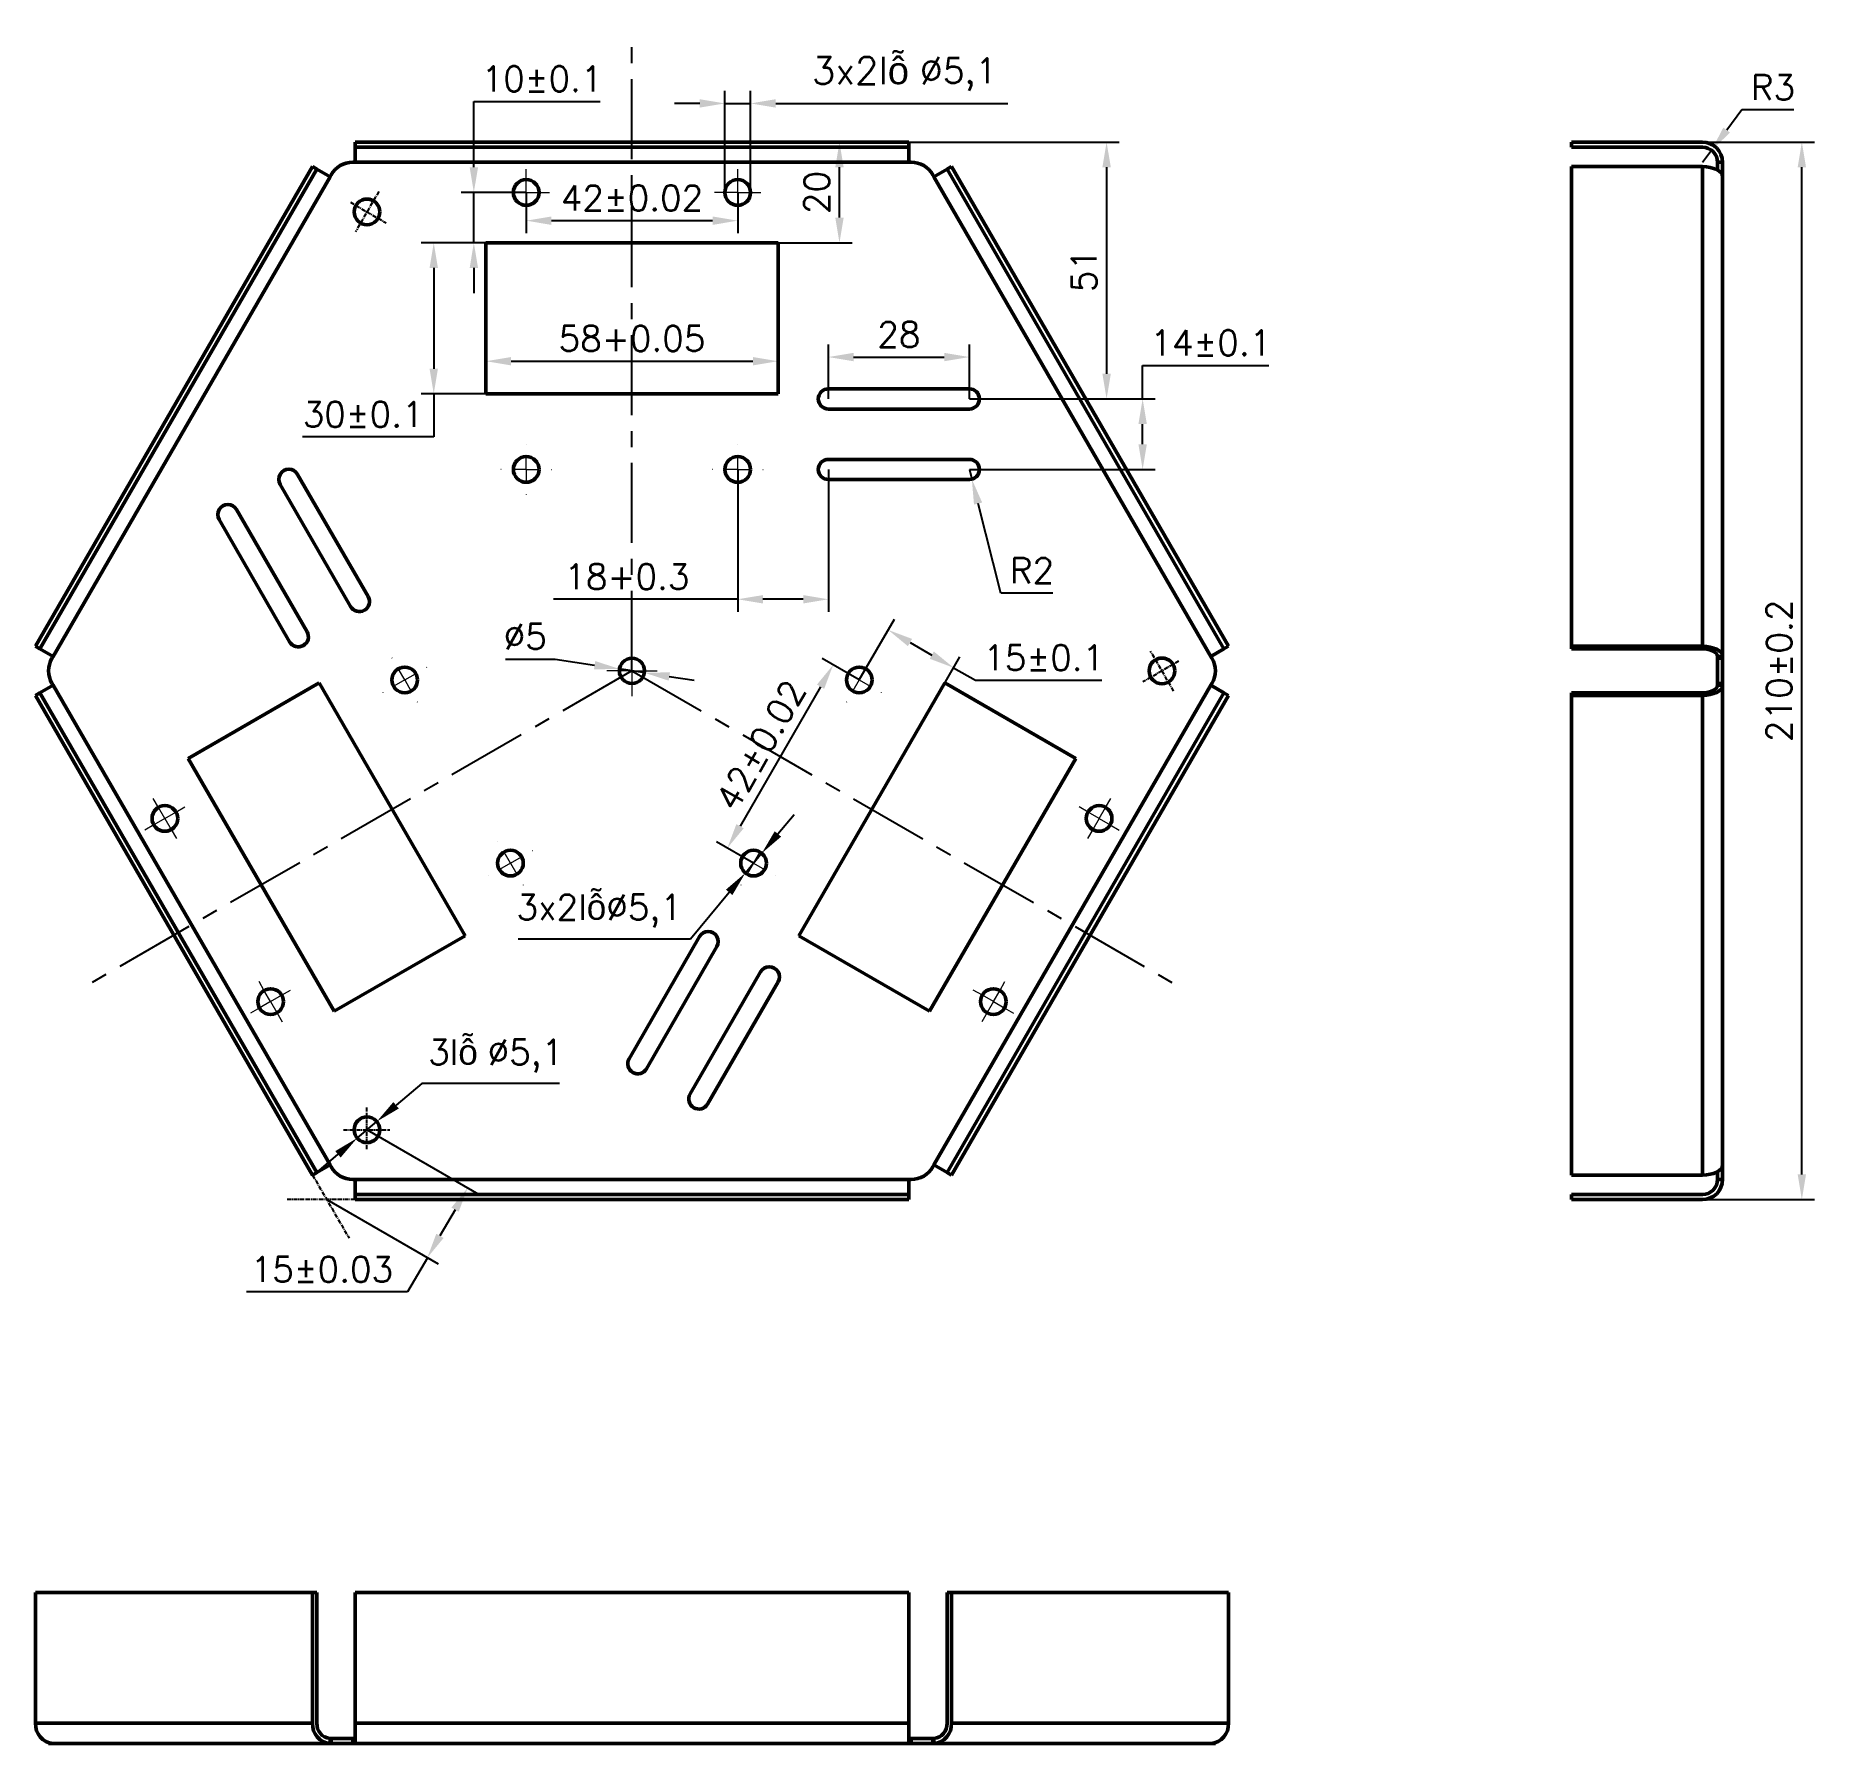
# Model space of a CAD drawing. Header units: millimetres. Extents: x 189 to 542, y 33 to 372.
import ezdxf

# ---------------------------------------------------------------- set-up
doc = ezdxf.new("R2010")
doc.units = ezdxf.units.MM
doc.header["$LTSCALE"] = 0.5
doc.header["$PDMODE"] = 33
doc.header["$PDSIZE"] = 1
doc.linetypes.add('CENTER', pattern=[50.8, 31.75, -6.35, 6.35, -6.35])
doc.layers.add('BOL', color=7, linetype='Continuous', lineweight=50)
doc.layers.add('CEN', color=1, linetype='CENTER')
doc.layers.add('DIM', color=5, linetype='Continuous')
doc.styles.add('DIM', font='simplex.shx')
doc.dimstyles.new('ISO', dxfattribs={"dimscale": 0, "dimtxt": 2.5, "dimasz": 2.5, "dimexe": 1.25, "dimexo": 0, "dimgap": 1, "dimtad": 1, "dimtoh": 1, "dimtxsty": 'DIM', "dimcen": 2.5, "dimadec": 0, "dimazin": 0, "dimtfac": 1, "dimtmove": 0, "dimatfit": 3, "dimfxl": 1, "dimtolj": 1, "dimarcsym": 0})

# ---------------------------------------------------------------- blocks, each defined once
blk = doc.blocks.new('SW_CENTERMARKSYMBOL_0')
at = {"color": 0, "linetype": 'Continuous', "lineweight": 18}
for p, q in [((0, 2.5), (0, 5)), ((-2.5, 0), (-5, 0)), ((0, 0), (-2.5, 0)), ((0, 0), (0, 2.5)), ((0, 0), (0, -2.5)), ((0, 0), (2.5, 0)), ((2.5, 0), (5, 0)), ((0, -2.5), (0, -5))]:
    blk.add_line(p, q, dxfattribs=at)
blk = doc.blocks.new('*D30')
at = {"layer": 'Defpoints', "color": 0, "transparency": 16777216}
for p in [(519.68, 347.14), (521.49, 349.53)]:
    blk.add_point(p, dxfattribs=at)
at = {"layer": 'DIM', "color": 0, "lineweight": -2, "transparency": 16777216}
for p, q in [((527.51, 357.52), (524.5, 353.52)), ((537.84, 357.52), (527.51, 357.52)), ((519.68, 347.14), (521.49, 349.53))]:
    blk.add_line(p, q, dxfattribs=at)
at = {"layer": 'DIM', "color": 0, "transparency": 16777216}
blk.add_solid([(523.83, 354.03), (525.16, 353.02), (521.49, 349.53)], dxfattribs=at)
at = {"layer": 'DIM', "color": 0, "transparency": 16777216, "insert": (533.67, 362.02), "char_height": 5, "attachment_point": 5, "style": 'DIM'}
blk.add_mtext('\\A1;R3', dxfattribs=at)
blk = doc.blocks.new('*D31')
at = {"layer": 'Defpoints', "color": 0, "transparency": 16777216}
for p in [(519.68, 351.14), (539.42, 351.14), (519.68, 141.14)]:
    blk.add_point(p, dxfattribs=at)
at = {"layer": 'DIM', "color": 0, "lineweight": -2, "transparency": 16777216}
for p, q in [((519.68, 351.14), (541.92, 351.14)), ((539.42, 146.14), (539.42, 346.14)), ((519.68, 141.14), (541.92, 141.14))]:
    blk.add_line(p, q, dxfattribs=at)
at = {"layer": 'DIM', "color": 0, "transparency": 16777216}
for points in [[(538.59, 346.14), (540.25, 346.14), (539.42, 351.14)], [(538.59, 146.14), (540.25, 146.14), (539.42, 141.14)]]:
    blk.add_solid(points, dxfattribs=at)
at = {"layer": 'DIM', "color": 0, "transparency": 16777216, "insert": (534.92, 246.14), "char_height": 5, "attachment_point": 5, "rotation": 90, "style": 'DIM'}
blk.add_mtext('\\A1;210{\\A0;%%P0.2}', dxfattribs=at)
blk = doc.blocks.new('*D33')
at = {"layer": 'Defpoints', "color": 0, "transparency": 16777216}
for p in [(336.1, 351.14), (348.3, 351.14), (336.1, 331.14)]:
    blk.add_point(p, dxfattribs=at)
at = {"layer": 'DIM', "color": 0, "lineweight": -2, "transparency": 16777216}
for p, q in [((336.1, 351.14), (350.8, 351.14)), ((348.3, 336.14), (348.3, 346.14)), ((336.1, 331.14), (350.8, 331.14))]:
    blk.add_line(p, q, dxfattribs=at)
at = {"layer": 'DIM', "color": 0, "transparency": 16777216}
for points in [[(347.47, 346.14), (349.14, 346.14), (348.3, 351.14)], [(347.47, 336.14), (349.14, 336.14), (348.3, 331.14)]]:
    blk.add_solid(points, dxfattribs=at)
at = {"layer": 'DIM', "color": 0, "transparency": 16777216, "insert": (343.8, 341.14), "char_height": 5, "attachment_point": 5, "rotation": 90, "style": 'DIM'}
blk.add_mtext('\\A1;20', dxfattribs=at)
blk = doc.blocks.new('*D34')
at = {"layer": 'Defpoints', "color": 0, "transparency": 16777216}
for p in [(286.1, 341.14), (275.69, 331.14), (286.1, 331.14)]:
    blk.add_point(p, dxfattribs=at)
at = {"layer": 'DIM', "color": 0, "lineweight": -2, "transparency": 16777216}
for p, q in [((275.69, 346.14), (275.69, 359.22)), ((275.69, 359.22), (300.79, 359.22)), ((286.1, 341.14), (273.19, 341.14)), ((275.69, 331.14), (275.69, 341.14)), ((286.1, 331.14), (273.19, 331.14)), ((275.69, 326.14), (275.69, 321.14))]:
    blk.add_line(p, q, dxfattribs=at)
at = {"layer": 'DIM', "color": 0, "transparency": 16777216}
for points in [[(274.86, 346.14), (276.53, 346.14), (275.69, 341.14)], [(274.86, 326.14), (276.53, 326.14), (275.69, 331.14)]]:
    blk.add_solid(points, dxfattribs=at)
at = {"layer": 'DIM', "color": 0, "transparency": 16777216, "insert": (289.24, 363.72), "char_height": 5, "attachment_point": 5, "style": 'DIM'}
blk.add_mtext('\\A1;10{\\A0;%%P0.1}', dxfattribs=at)
blk = doc.blocks.new('*D35')
at = {"layer": 'Defpoints', "color": 0, "transparency": 16777216}
for p in [(278.1, 331.14), (267.73, 301.14), (278.1, 301.14)]:
    blk.add_point(p, dxfattribs=at)
at = {"layer": 'DIM', "color": 0, "lineweight": -2, "transparency": 16777216}
for p, q in [((278.1, 331.14), (265.23, 331.14)), ((267.73, 326.14), (267.73, 306.14)), ((278.1, 301.14), (265.23, 301.14)), ((267.73, 301.14), (267.73, 292.59)), ((267.73, 292.59), (241.68, 292.59))]:
    blk.add_line(p, q, dxfattribs=at)
at = {"layer": 'DIM', "color": 0, "transparency": 16777216}
for points in [[(266.9, 326.14), (268.56, 326.14), (267.73, 331.14)], [(266.9, 306.14), (268.56, 306.14), (267.73, 301.14)]]:
    blk.add_solid(points, dxfattribs=at)
at = {"layer": 'DIM', "color": 0, "transparency": 16777216, "insert": (253.71, 297.09), "char_height": 5, "attachment_point": 5, "style": 'DIM'}
blk.add_mtext('\\A1;30{\\A0;%%P0.1}', dxfattribs=at)
blk = doc.blocks.new('*D36')
at = {"layer": 'Defpoints', "color": 0, "transparency": 16777216}
for p in [(286.1, 341.14), (328.1, 341.14), (328.1, 335.54)]:
    blk.add_point(p, dxfattribs=at)
at = {"layer": 'DIM', "color": 0, "lineweight": -2, "transparency": 16777216}
for p, q in [((286.1, 341.14), (286.1, 333.04)), ((328.1, 341.14), (328.1, 333.04)), ((291.1, 335.54), (323.1, 335.54))]:
    blk.add_line(p, q, dxfattribs=at)
at = {"layer": 'DIM', "color": 0, "transparency": 16777216}
for points in [[(291.1, 336.37), (291.1, 334.7), (286.1, 335.54)], [(323.1, 336.37), (323.1, 334.7), (328.1, 335.54)]]:
    blk.add_solid(points, dxfattribs=at)
at = {"layer": 'DIM', "color": 0, "transparency": 16777216, "insert": (307.1, 340.04), "char_height": 5, "width": 24.0476, "attachment_point": 5, "style": 'DIM'}
blk.add_mtext('\\A1;42{\\A0;%%P0.02}', dxfattribs=at)
blk = doc.blocks.new('SW_CENTERMARKSYMBOL_1')
at = {"color": 0, "linetype": 'Continuous', "lineweight": 18}
for p, q in [((0, 2.5), (0, 4.6)), ((-2.5, 0), (-4.6, 0)), ((0, 0), (-2.5, 0)), ((0, 0), (0, 2.5)), ((0, 0), (0, -2.5)), ((0, 0), (2.5, 0)), ((2.5, 0), (4.6, 0)), ((0, -2.5), (0, -4.6))]:
    blk.add_line(p, q, dxfattribs=at)
blk = doc.blocks.new('SW_CENTERMARKSYMBOL_7')
at = {"color": 0, "linetype": 'Continuous', "lineweight": 18}
for p, q in [((0, 5), (0, 5.05)), ((-5, 0), (-5.05, 0)), ((0, 0), (-2.5, 0)), ((0, 0), (0, 2.5)), ((0, 0), (0, -2.5)), ((0, 0), (2.5, 0)), ((5, 0), (5.05, 0)), ((0, -5), (0, -5.05))]:
    blk.add_line(p, q, dxfattribs=at)
blk = doc.blocks.new('SW_CENTERMARKSYMBOL_8')
at = {"color": 0, "linetype": 'Continuous', "lineweight": 18}
for p, q in [((0, 2.5), (0, 4.6)), ((-2.5, 0), (-4.6, 0)), ((0, 0), (-2.5, 0)), ((0, 0), (0, 2.5)), ((0, 0), (0, -2.5)), ((0, 0), (2.5, 0)), ((2.5, 0), (4.6, 0)), ((0, -2.5), (0, -4.6))]:
    blk.add_line(p, q, dxfattribs=at)
blk = doc.blocks.new('SW_CENTERMARKSYMBOL_9')
at = {"color": 0, "linetype": 'Continuous', "lineweight": 18}
for p, q in [((0, 5), (0, 5.05)), ((-5, 0), (-5.05, 0)), ((0, 0), (-2.5, 0)), ((0, 0), (0, 2.5)), ((0, 0), (0, -2.5)), ((0, 0), (2.5, 0)), ((5, 0), (5.05, 0)), ((0, -5), (0, -5.05))]:
    blk.add_line(p, q, dxfattribs=at)
blk = doc.blocks.new('*U37')
at = {"layer": 'BOL'}
for centre in [(-21, 27.725), (21, 27.725), (-21, -27.275), (21, -27.275)]:
    blk.add_circle(centre, 2.55, dxfattribs=at)
at = {"layer": 'CEN'}
for name, p in [('SW_CENTERMARKSYMBOL_1', (-21, 27.725)), ('SW_CENTERMARKSYMBOL_8', (21, 27.725)), ('SW_CENTERMARKSYMBOL_7', (-21, -27.275)), ('SW_CENTERMARKSYMBOL_9', (21, -27.275))]:
    blk.add_blockref(name, p, dxfattribs=at)
blk = doc.blocks.new('*U38')
at = {"layer": 'BOL', "color": 0, "linetype": 'ByBlock', "lineweight": -2, "transparency": 16777216}
blk.add_blockref('*U37', (307.1, 313.41), dxfattribs=at)
for p, rotation in [((248.84, 212.5), 120), ((365.36, 212.5), 240)]:
    blk.add_blockref('*U37', p, dxfattribs=dict(at, rotation=rotation))
blk = doc.blocks.new('*D39')
at = {"layer": 'Defpoints', "color": 0, "transparency": 16777216}
for p in [(330.65, 358.82), (325.55, 341.14), (330.65, 341.14)]:
    blk.add_point(p, dxfattribs=at)
at = {"layer": 'DIM', "color": 0, "lineweight": -2, "transparency": 16777216}
for p, q in [((325.55, 341.14), (325.55, 361.32)), ((330.65, 341.14), (330.65, 361.32)), ((320.55, 358.82), (315.55, 358.82)), ((325.55, 358.82), (330.65, 358.82)), ((335.65, 358.82), (381.73, 358.82))]:
    blk.add_line(p, q, dxfattribs=at)
at = {"layer": 'DIM', "color": 0, "transparency": 16777216}
for points in [[(320.55, 359.66), (320.55, 357.99), (325.55, 358.82)], [(335.65, 359.66), (335.65, 357.99), (330.65, 358.82)]]:
    blk.add_solid(points, dxfattribs=at)
at = {"layer": 'DIM', "color": 0, "transparency": 16777216, "insert": (361.19, 364.58), "char_height": 5, "attachment_point": 5, "style": 'DIM'}
blk.add_mtext('\\A1;{\\H1.08333x;3x2l\\fArial|b0|i0|c0|p34;ỗ \\Fsimplex|c163;Ø\\H0.92308x;5,1}', dxfattribs=at)
blk = doc.blocks.new('*D42')
at = {"layer": 'Defpoints', "color": 0, "transparency": 16777216}
for p in [(336.1, 307.63), (278.1, 301.14), (336.1, 301.14)]:
    blk.add_point(p, dxfattribs=at)
at = {"layer": 'DIM', "color": 0, "lineweight": -2, "transparency": 16777216}
for p, q in [((278.1, 301.14), (278.1, 310.13)), ((283.1, 307.63), (331.1, 307.63)), ((336.1, 301.14), (336.1, 310.13))]:
    blk.add_line(p, q, dxfattribs=at)
at = {"layer": 'DIM', "color": 0, "transparency": 16777216}
for points in [[(283.1, 308.46), (283.1, 306.79), (278.1, 307.63)], [(331.1, 308.46), (331.1, 306.79), (336.1, 307.63)]]:
    blk.add_solid(points, dxfattribs=at)
at = {"layer": 'DIM', "color": 0, "transparency": 16777216, "insert": (307.1, 312.13), "char_height": 5, "width": 8.252, "attachment_point": 5, "style": 'DIM'}
blk.add_mtext('\\A1;58+0.05', dxfattribs=at)
blk = doc.blocks.new('*D43')
at = {"layer": 'Defpoints', "color": 0, "transparency": 16777216}
for p in [(374.1, 308.45), (346.1, 300.14), (374.1, 300.14)]:
    blk.add_point(p, dxfattribs=at)
at = {"layer": 'DIM', "color": 0, "lineweight": -2, "transparency": 16777216}
for p, q in [((346.1, 300.14), (346.1, 310.95)), ((374.1, 300.14), (374.1, 310.95)), ((351.1, 308.45), (369.1, 308.45))]:
    blk.add_line(p, q, dxfattribs=at)
at = {"layer": 'DIM', "color": 0, "transparency": 16777216}
for points in [[(351.1, 309.29), (351.1, 307.62), (346.1, 308.45)], [(369.1, 309.29), (369.1, 307.62), (374.1, 308.45)]]:
    blk.add_solid(points, dxfattribs=at)
at = {"layer": 'DIM', "color": 0, "transparency": 16777216, "insert": (360.1, 312.95), "char_height": 5, "attachment_point": 5, "style": 'DIM'}
blk.add_mtext('\\A1;28', dxfattribs=at)
blk = doc.blocks.new('*D45')
at = {"layer": 'Defpoints', "color": 0, "transparency": 16777216}
for p in [(328.1, 286.14), (346.1, 286.14), (328.1, 260.35)]:
    blk.add_point(p, dxfattribs=at)
at = {"layer": 'DIM', "color": 0, "lineweight": -2, "transparency": 16777216}
for p, q in [((328.1, 286.14), (328.1, 257.85)), ((346.1, 286.14), (346.1, 257.85)), ((328.1, 260.35), (291.48, 260.35)), ((341.1, 260.35), (333.1, 260.35))]:
    blk.add_line(p, q, dxfattribs=at)
at = {"layer": 'DIM', "color": 0, "transparency": 16777216}
for points in [[(333.1, 261.18), (333.1, 259.52), (328.1, 260.35)], [(341.1, 261.18), (341.1, 259.52), (346.1, 260.35)]]:
    blk.add_solid(points, dxfattribs=at)
at = {"layer": 'DIM', "color": 0, "transparency": 16777216, "insert": (306.1, 264.85), "char_height": 5, "attachment_point": 5, "style": 'DIM'}
blk.add_mtext('\\A1;18{\\A0;+0.3}', dxfattribs=at)
blk = doc.blocks.new('*D49')
at = {"layer": 'Defpoints', "color": 0, "transparency": 16777216}
for p in [(374.1, 286.14), (374.59, 284.2)]:
    blk.add_point(p, dxfattribs=at)
at = {"layer": 'DIM', "color": 0, "lineweight": -2, "transparency": 16777216}
for p, q in [((374.1, 286.14), (374.59, 284.2)), ((380.37, 261.58), (375.83, 279.36)), ((390.7, 261.58), (380.37, 261.58))]:
    blk.add_line(p, q, dxfattribs=at)
at = {"layer": 'DIM', "color": 0, "transparency": 16777216}
blk.add_solid([(376.64, 279.56), (375.02, 279.15), (374.59, 284.2)], dxfattribs=at)
at = {"layer": 'DIM', "color": 0, "transparency": 16777216, "insert": (386.54, 266.08), "char_height": 5, "attachment_point": 5, "style": 'DIM'}
blk.add_mtext('\\A1;R2', dxfattribs=at)
blk = doc.blocks.new('*D50')
at = {"layer": 'Defpoints', "color": 0, "transparency": 16777216}
for p in [(304.63, 246.51), (309.57, 245.76)]:
    blk.add_point(p, dxfattribs=at)
at = {"layer": 'DIM', "color": 0, "lineweight": -2, "transparency": 16777216}
for p, q in [((281.97, 248.45), (291.83, 248.45)), ((291.83, 248.45), (299.68, 247.26)), ((309.57, 245.76), (304.63, 246.51)), ((314.51, 245.02), (319.46, 244.27))]:
    blk.add_line(p, q, dxfattribs=at)
at = {"layer": 'DIM', "color": 0, "transparency": 16777216}
for points in [[(299.81, 248.08), (299.56, 246.44), (304.63, 246.51)], [(314.64, 245.84), (314.39, 244.19), (309.57, 245.76)]]:
    blk.add_solid(points, dxfattribs=at)
at = {"layer": 'DIM', "color": 0, "transparency": 16777216, "insert": (285.9, 252.95), "char_height": 5, "attachment_point": 5, "style": 'DIM'}
blk.add_mtext('\\A1;∅5', dxfattribs=at)
blk = doc.blocks.new('*U51')
at = {"layer": 'CEN'}
blk.add_line((0, -63.08), (0, 63.08), dxfattribs=at)
blk = doc.blocks.new('*U52')
at = {"layer": 'CEN', "color": 0, "linetype": 'ByBlock', "lineweight": -2, "transparency": 16777216}
blk.add_blockref('*U51', (307.1, 309.22), dxfattribs=at)
for p, rotation in [((252.47, 214.6), 120), ((361.73, 214.6), 240)]:
    blk.add_blockref('*U51', p, dxfattribs=dict(at, rotation=rotation))
blk = doc.blocks.new('*D53')
at = {"layer": 'Defpoints', "color": 0, "transparency": 16777216}
for p in [(362.1, 351.14), (374.1, 300.14), (401.35, 300.14)]:
    blk.add_point(p, dxfattribs=at)
at = {"layer": 'DIM', "color": 0, "lineweight": -2, "transparency": 16777216}
for p, q in [((362.1, 351.14), (403.85, 351.14)), ((401.35, 346.14), (401.35, 305.14)), ((374.1, 300.14), (403.85, 300.14))]:
    blk.add_line(p, q, dxfattribs=at)
at = {"layer": 'DIM', "color": 0, "transparency": 16777216}
for points in [[(400.52, 346.14), (402.19, 346.14), (401.35, 351.14)], [(400.52, 305.14), (402.19, 305.14), (401.35, 300.14)]]:
    blk.add_solid(points, dxfattribs=at)
at = {"layer": 'DIM', "color": 0, "transparency": 16777216, "insert": (396.85, 325.64), "char_height": 5, "attachment_point": 5, "rotation": 90, "style": 'DIM'}
blk.add_mtext('\\A1;51', dxfattribs=at)
blk = doc.blocks.new('*D54')
at = {"layer": 'Defpoints', "color": 0, "transparency": 16777216}
for p in [(352.24, 244.32), (370.97, 246.76), (365.23, 236.82)]:
    blk.add_point(p, dxfattribs=at)
at = {"layer": 'DIM', "color": 0, "lineweight": -2, "transparency": 16777216}
for p, q in [((352.24, 244.32), (359.23, 256.43)), ((362.31, 251.76), (366.64, 249.26)), ((365.23, 236.82), (372.22, 248.93)), ((370.97, 246.76), (375.3, 244.26)), ((375.3, 244.26), (400.39, 244.26))]:
    blk.add_line(p, q, dxfattribs=at)
at = {"layer": 'DIM', "color": 0, "transparency": 16777216}
for points in [[(362.72, 252.48), (361.89, 251.04), (357.98, 254.26)], [(367.05, 249.98), (366.22, 248.54), (370.97, 246.76)]]:
    blk.add_solid(points, dxfattribs=at)
at = {"layer": 'DIM', "color": 0, "transparency": 16777216, "insert": (388.85, 248.76), "char_height": 5, "width": 7.1429, "attachment_point": 5, "style": 'DIM'}
blk.add_mtext('\\A1;15{\\A0;%%P0.1}', dxfattribs=at)
blk = doc.blocks.new('*D57')
at = {"layer": 'Defpoints', "color": 0, "transparency": 16777216}
for p in [(352.24, 244.32), (326.05, 210.95), (331.24, 207.95)]:
    blk.add_point(p, dxfattribs=at)
at = {"layer": 'DIM', "color": 0, "lineweight": -2, "transparency": 16777216}
for p, q in [((352.24, 244.32), (344.88, 248.57)), ((344.55, 242.99), (328.55, 215.28)), ((331.24, 207.95), (323.88, 212.2))]:
    blk.add_line(p, q, dxfattribs=at)
at = {"layer": 'DIM', "color": 0, "transparency": 16777216}
for points in [[(343.83, 243.41), (345.27, 242.57), (347.05, 247.32)], [(327.83, 215.7), (329.27, 214.86), (326.05, 210.95)]]:
    blk.add_solid(points, dxfattribs=at)
at = {"layer": 'DIM', "color": 0, "transparency": 16777216, "insert": (332.65, 231.39), "char_height": 5, "attachment_point": 5, "rotation": 60, "style": 'DIM'}
blk.add_mtext('\\A1;42{\\A0;%%P0.02}', dxfattribs=at)
blk = doc.blocks.new('*D59')
at = {"layer": 'Defpoints', "color": 0, "transparency": 16777216}
for p in [(332.87, 209.91), (329.61, 205.99)]:
    blk.add_point(p, dxfattribs=at)
at = {"layer": 'DIM', "color": 0, "lineweight": -2, "transparency": 16777216}
for p, q in [((336.08, 213.75), (339.28, 217.58)), ((332.87, 209.91), (329.61, 205.99)), ((318.7, 192.93), (326.4, 202.16)), ((284.48, 192.93), (318.7, 192.93))]:
    blk.add_line(p, q, dxfattribs=at)
at = {"layer": 'DIM', "color": 0, "transparency": 16777216}
for points in [[(335.44, 214.28), (336.72, 213.21), (332.87, 209.91)], [(325.76, 202.69), (327.04, 201.62), (329.61, 205.99)]]:
    blk.add_solid(points, dxfattribs=at)
at = {"layer": 'DIM', "color": 0, "transparency": 16777216, "insert": (300.59, 198.44), "char_height": 5, "attachment_point": 5, "style": 'DIM'}
blk.add_mtext('\\A1;3x2l{\\fArial|b0|i0|c0|p34;ỗ}∅5,1', dxfattribs=at)
blk = doc.blocks.new('*D60')
at = {"layer": 'Defpoints', "color": 0, "transparency": 16777216}
for p in [(374.1, 300.14), (374.1, 286.14), (408.51, 286.14)]:
    blk.add_point(p, dxfattribs=at)
at = {"layer": 'DIM', "color": 0, "lineweight": -2, "transparency": 16777216}
for p, q in [((408.51, 300.14), (408.51, 306.79)), ((408.51, 306.79), (433.6, 306.79)), ((374.1, 300.14), (411.01, 300.14)), ((408.51, 291.14), (408.51, 295.14)), ((374.1, 286.14), (411.01, 286.14))]:
    blk.add_line(p, q, dxfattribs=at)
at = {"layer": 'DIM', "color": 0, "transparency": 16777216}
for points in [[(407.67, 295.14), (409.34, 295.14), (408.51, 300.14)], [(407.67, 291.14), (409.34, 291.14), (408.51, 286.14)]]:
    blk.add_solid(points, dxfattribs=at)
at = {"layer": 'DIM', "color": 0, "transparency": 16777216, "insert": (422.05, 311.29), "char_height": 5, "attachment_point": 5, "style": 'DIM'}
blk.add_mtext('\\A1;14{\\A0;%%P0.1}', dxfattribs=at)
blk = doc.blocks.new('*U61')
at = {"layer": 'BOL'}
blk.add_circle((0.05, -0.29), 2.55, dxfattribs=at)
at = {"layer": 'CEN', "ltscale": 0.05}
for p, q in [((0.05, -4.11), (0.05, 4.11)), ((-4.6, -0.29), (4.6, -0.29))]:
    blk.add_line(p, q, dxfattribs=at)
blk = doc.blocks.new('*U62')
at = {"layer": 'DIM', "color": 0, "linetype": 'ByBlock', "lineweight": -2, "transparency": 16777216}
for p, rotation in [((254.75, 337.18), 239.9999999999999), ((412.12, 245.95), 120)]:
    blk.add_blockref('*U61', p, dxfattribs=dict(at, rotation=rotation))
blk.add_blockref('*U61', (254.42, 155.28), dxfattribs=at)
blk = doc.blocks.new('*D63')
at = {"layer": 'Defpoints', "color": 0, "transparency": 16777216}
for p in [(254.48, 154.99), (246.48, 141.14), (266.46, 129.6)]:
    blk.add_point(p, dxfattribs=at)
at = {"layer": 'DIM', "color": 0, "lineweight": -2, "transparency": 16777216}
for p, q in [((254.48, 154.99), (276.63, 142.2)), ((246.48, 141.14), (268.63, 128.35)), ((271.96, 139.12), (268.96, 133.93)), ((266.46, 129.6), (262.53, 122.79)), ((262.53, 122.79), (230.53, 122.79))]:
    blk.add_line(p, q, dxfattribs=at)
at = {"layer": 'DIM', "color": 0, "transparency": 16777216}
for points in [[(271.24, 139.54), (272.69, 138.71), (274.46, 143.45)], [(268.24, 134.35), (269.69, 133.51), (266.46, 129.6)]]:
    blk.add_solid(points, dxfattribs=at)
at = {"layer": 'DIM', "color": 0, "transparency": 16777216, "insert": (245.53, 127.29), "char_height": 5, "attachment_point": 5, "style": 'DIM'}
blk.add_mtext('\\A1;15{\\A0;%%P0.03}', dxfattribs=at)
blk = doc.blocks.new('*D64')
at = {"layer": 'Defpoints', "color": 0, "transparency": 16777216}
for p in [(256.43, 156.64), (252.53, 153.35)]:
    blk.add_point(p, dxfattribs=at)
at = {"layer": 'DIM', "color": 0, "lineweight": -2, "transparency": 16777216}
for p, q in [((265.34, 164.16), (260.25, 159.86)), ((292.69, 164.16), (265.34, 164.16)), ((252.53, 153.35), (256.43, 156.64)), ((248.7, 150.13), (244.88, 146.91))]:
    blk.add_line(p, q, dxfattribs=at)
at = {"layer": 'DIM', "color": 0, "transparency": 16777216}
for points in [[(259.71, 160.5), (260.79, 159.22), (256.43, 156.64)], [(248.17, 150.76), (249.24, 149.49), (252.53, 153.35)]]:
    blk.add_solid(points, dxfattribs=at)
at = {"layer": 'DIM', "color": 0, "transparency": 16777216, "insert": (280.02, 169.66), "char_height": 5, "attachment_point": 5, "style": 'DIM'}
blk.add_mtext('\\A1;3l{\\fArial|b0|i0|c0|p34;ỗ }∅5,1', dxfattribs=at)

msp = doc.modelspace()

# ---------------------------------------------------------------- linework, layer by layer
at = {"layer": 'BOL'}
for p, q in [((362.099, 351.138), (252.099, 351.138)), ((252.099, 350.138), (252.099, 351.138)), ((362.099, 350.138), (252.099, 350.138)), ((252.099, 347.138), (252.099, 350.138)), ((362.099, 350.138), (362.099, 351.138)), ((362.099, 347.138), (362.099, 350.138)), ((493.68, 350.138), (493.68, 351.138)), ((493.68, 351.138), (519.68, 351.138)), ((519.68, 350.138), (493.68, 350.138)), ((243.666, 346.269), (188.666, 251.007)), ((244.532, 345.769), (243.666, 346.269)), ((252.099, 347.138), (251.673, 347.138)), ((362.099, 347.138), (252.099, 347.138)), ((362.525, 347.138), (362.099, 347.138)), ((369.666, 345.769), (370.532, 346.269)), ((425.532, 251.007), (370.532, 346.269)), ((493.68, 251.007), (493.68, 346.269)), ((493.68, 346.269), (519.68, 346.269)), ((519.68, 251.007), (519.68, 346.269)), ((522.68, 347.138), (523.68, 347.138)), ((522.68, 345.592), (522.68, 347.138)), ((523.68, 347.138), (523.68, 344.638)), ((244.532, 345.769), (189.532, 250.507)), ((247.13, 344.269), (192.13, 249.007)), ((247.13, 344.269), (244.532, 345.769)), ((247.343, 344.638), (247.13, 344.269)), ((367.068, 344.269), (366.855, 344.638)), ((367.068, 344.269), (369.666, 345.769)), ((422.068, 249.007), (367.068, 344.269)), ((424.666, 250.507), (369.666, 345.769)), ((523.68, 344.638), (523.611, 344.638)), ((523.68, 344.269), (523.68, 344.638)), ((523.68, 249.007), (523.68, 344.269)), ((278.099, 331.138), (278.099, 301.138)), ((336.099, 331.138), (278.099, 331.138)), ((336.099, 301.138), (336.099, 331.138)), ((278.099, 301.138), (336.099, 301.138)), ((374.099, 302.138), (346.099, 302.138)), ((346.099, 298.138), (374.099, 298.138)), ((374.099, 288.138), (346.099, 288.138)), ((237.226, 283.162), (251.226, 258.913)), ((254.69, 260.913), (240.69, 285.162)), ((346.099, 284.138), (374.099, 284.138)), ((225.102, 276.162), (239.102, 251.913)), ((242.566, 253.913), (228.566, 278.162)), ((189.532, 250.507), (188.666, 251.007)), ((424.666, 250.507), (425.532, 251.007)), ((493.68, 250.507), (493.68, 251.007)), ((493.68, 251.007), (519.68, 251.007)), ((192.13, 249.007), (189.532, 250.507)), ((192.13, 249.007), (191.918, 248.638)), ((422.068, 249.007), (424.666, 250.507)), ((422.28, 248.638), (422.068, 249.007)), ((519.68, 250.507), (493.68, 250.507)), ((523.68, 249.007), (522.68, 249.007)), ((522.68, 248.638), (522.68, 249.007)), ((522.68, 248.638), (523.68, 248.638)), ((522.68, 243.638), (522.68, 248.638)), ((523.68, 248.638), (523.68, 249.007)), ((523.68, 248.638), (523.68, 243.638)), ((244.968, 243.753), (218.987, 228.753)), ((273.968, 193.523), (244.968, 243.753)), ((369.23, 243.753), (340.23, 193.523)), ((395.211, 228.753), (369.23, 243.753)), ((189.532, 241.769), (188.666, 241.269)), ((188.666, 241.269), (243.666, 146.007)), ((192.13, 243.269), (189.532, 241.769)), ((189.532, 241.769), (244.532, 146.507)), ((191.918, 243.638), (192.13, 243.269)), ((192.13, 243.269), (247.13, 148.007)), ((367.068, 148.007), (422.068, 243.269)), ((369.666, 146.507), (424.666, 241.769)), ((370.532, 146.007), (425.532, 241.269)), ((422.068, 243.269), (422.28, 243.638)), ((422.068, 243.269), (424.666, 241.769)), ((424.666, 241.769), (425.532, 241.269)), ((493.68, 241.769), (493.68, 241.269)), ((519.68, 241.769), (493.68, 241.769)), ((493.68, 241.269), (519.68, 241.269)), ((493.68, 146.007), (493.68, 241.269)), ((519.68, 146.007), (519.68, 241.269)), ((523.68, 243.638), (522.68, 243.638)), ((522.68, 243.269), (522.68, 243.638)), ((523.68, 243.269), (522.68, 243.269)), ((523.68, 243.269), (523.68, 243.638)), ((523.68, 148.007), (523.68, 243.269)), ((218.987, 228.753), (247.987, 178.523)), ((366.211, 178.523), (395.211, 228.753)), ((247.987, 178.523), (273.968, 193.523)), ((320.508, 193.363), (306.508, 169.114)), ((309.972, 167.114), (323.972, 191.363)), ((340.23, 193.523), (366.211, 178.523)), ((332.632, 186.363), (318.632, 162.114)), ((322.096, 160.114), (336.096, 184.363)), ((244.532, 146.507), (243.666, 146.007)), ((247.13, 148.007), (244.532, 146.507)), ((247.13, 148.007), (247.343, 147.638)), ((251.673, 145.138), (252.099, 145.138)), ((252.099, 145.138), (362.099, 145.138)), ((252.099, 145.138), (252.099, 142.138)), ((362.099, 145.138), (362.099, 142.138)), ((362.099, 145.138), (362.525, 145.138)), ((366.855, 147.638), (367.068, 148.007)), ((367.068, 148.007), (369.666, 146.507)), ((369.666, 146.507), (370.532, 146.007)), ((493.68, 146.007), (519.68, 146.007)), ((522.68, 145.138), (522.68, 146.684)), ((523.68, 145.138), (522.68, 145.138)), ((523.611, 147.638), (523.68, 147.638)), ((523.68, 147.638), (523.68, 148.007)), ((523.68, 147.638), (523.68, 145.138)), ((252.099, 142.138), (252.099, 141.138)), ((252.099, 142.138), (362.099, 142.138)), ((362.099, 142.138), (362.099, 141.138)), ((493.68, 142.138), (493.68, 141.138)), ((519.68, 142.138), (493.68, 142.138)), ((252.099, 141.138), (362.099, 141.138)), ((493.68, 141.138), (519.68, 141.138)), ((188.666, 63.134), (188.666, 37.134)), ((188.666, 63.134), (243.666, 63.134)), ((243.666, 63.134), (243.666, 37.134)), ((244.532, 63.134), (243.666, 63.134)), ((244.532, 37.134), (244.532, 63.134)), ((252.099, 63.134), (252.099, 37.134)), ((252.099, 63.134), (362.099, 63.134)), ((362.099, 63.134), (362.099, 37.134)), ((369.666, 37.134), (369.666, 63.134)), ((369.666, 63.134), (370.532, 63.134)), ((370.532, 63.134), (370.532, 37.134)), ((370.532, 63.134), (425.532, 63.134)), ((425.532, 63.134), (425.532, 37.134)), ((188.666, 37.134), (243.666, 37.134)), ((252.099, 37.134), (252.099, 33.134)), ((252.099, 37.134), (362.099, 37.134)), ((362.099, 37.134), (362.099, 33.134)), ((370.532, 37.134), (425.532, 37.134)), ((191.248, 33.266), (191.248, 33.134)), ((191.918, 33.134), (191.248, 33.134)), ((191.918, 33.141), (191.918, 33.134)), ((191.918, 33.134), (192.13, 33.134)), ((192.13, 33.134), (247.13, 33.134)), ((247.13, 33.134), (247.13, 34.134)), ((247.13, 34.134), (247.343, 34.134)), ((247.13, 33.134), (247.343, 33.134)), ((247.343, 33.134), (247.343, 34.134)), ((247.343, 34.134), (251.673, 34.134)), ((251.673, 33.134), (247.343, 33.134)), ((251.673, 34.134), (251.673, 33.134)), ((251.673, 34.134), (252.099, 34.134)), ((251.673, 33.134), (252.099, 33.134)), ((252.099, 33.134), (362.099, 33.134)), ((362.099, 34.134), (362.525, 34.134)), ((362.099, 33.134), (362.525, 33.134)), ((362.525, 33.134), (362.525, 34.134)), ((362.525, 34.134), (366.855, 34.134)), ((366.855, 33.134), (362.525, 33.134)), ((366.855, 34.134), (366.855, 33.134)), ((366.855, 34.134), (367.068, 34.134)), ((366.855, 33.134), (367.068, 33.134)), ((367.068, 33.134), (367.068, 34.134)), ((367.068, 33.134), (422.068, 33.134)), ((422.068, 33.134), (422.28, 33.134)), ((422.28, 33.134), (422.28, 33.141)), ((422.95, 33.134), (422.28, 33.134)), ((422.95, 33.134), (422.95, 33.266))]:
    msp.add_line(p, q, dxfattribs=at)
at = {"layer": 'BOL', "flags": 128}
for points in [[(519.68, 346.269), (520.46, 346.231), (521.21, 346.117), (521.902, 345.932), (522.508, 345.684), (523.006, 345.381), (523.375, 345.035), (523.603, 344.66), (523.68, 344.269)], [(519.68, 251.007), (520.46, 250.968), (521.21, 250.854), (521.902, 250.67), (522.508, 250.421), (523.006, 250.118), (523.375, 249.772), (523.603, 249.397), (523.68, 249.007)], [(522.68, 249.007), (522.622, 249.299), (522.451, 249.581), (522.174, 249.84), (521.801, 250.067), (521.346, 250.254), (520.828, 250.392), (520.265, 250.478), (519.68, 250.507)], [(519.68, 241.269), (520.46, 241.308), (521.21, 241.422), (521.902, 241.607), (522.508, 241.855), (523.006, 242.158), (523.375, 242.504), (523.603, 242.879), (523.68, 243.269)], [(522.68, 243.269), (522.622, 242.977), (522.451, 242.695), (522.174, 242.436), (521.801, 242.209), (521.346, 242.022), (520.828, 241.884), (520.265, 241.798), (519.68, 241.769)], [(519.68, 146.007), (520.46, 146.045), (521.21, 146.159), (521.902, 146.344), (522.508, 146.592), (523.006, 146.896), (523.375, 147.241), (523.603, 147.616), (523.68, 148.007)]]:
    msp.add_lwpolyline(points, dxfattribs=at)
at = {"layer": 'BOL'}
msp.add_circle((307.099, 246.138), 2.5, dxfattribs=at)
for centre, radius, start, end in [((519.68, 347.138), 4, 0, 90), ((519.68, 347.138), 3, 0, 90), ((251.673, 342.138), 5, 90, 150), ((362.525, 342.138), 5, 30, 90), ((346.099, 300.138), 2, 90, 270), ((374.099, 300.138), 2, 270, 90), ((238.958, 284.162), 2, 30, 210), ((346.099, 286.138), 2, 90, 270), ((374.099, 286.138), 2, 270, 90), ((226.834, 277.162), 2, 30, 210), ((252.958, 259.913), 2, 210, 30), ((240.834, 252.913), 2, 210, 30), ((196.248, 246.138), 5, 150, 210), ((417.95, 246.138), 5, 330, 30), ((322.24, 192.363), 2, 330, 150), ((334.364, 185.363), 2, 330, 150), ((308.24, 168.114), 2, 150, 330), ((320.364, 161.114), 2, 150, 330), ((251.673, 150.138), 5, 210, 270), ((362.525, 150.138), 5, 270, 330), ((519.68, 145.138), 4, 270, 0), ((519.68, 145.138), 3, 270, 0), ((192.419, 36.884), 3.761, 176.18874, 265.59805), ((247.419, 36.884), 3.761, 176.18874, 265.59805), ((247.347, 36.946), 2.821, 176.18874, 265.59805), ((366.779, 36.884), 3.761, 274.40195, 3.81126), ((366.851, 36.946), 2.821, 274.40195, 3.81126), ((421.779, 36.884), 3.761, 274.40195, 3.81126)]:
    msp.add_arc(centre, radius, start, end, dxfattribs=at)
at = {"layer": 'CEN', "ltscale": 0.05}
for p, q in [((243.666, 146.007), (250.907, 133.465)), ((252.099, 141.138), (238.494, 141.138))]:
    msp.add_line(p, q, dxfattribs=at)

# ---------------------------------------------------------------- block references
at = {"layer": 'BOL'}
msp.add_blockref('*U38', (0, 0), dxfattribs=at)
at = {"layer": 'CEN'}
for name, p in [('*U52', (0, 0)), ('SW_CENTERMARKSYMBOL_0', (307.099, 246.138))]:
    msp.add_blockref(name, p, dxfattribs=at)
at = {"layer": 'DIM'}
msp.add_blockref('*U62', (0, 0), dxfattribs=at)

# ---------------------------------------------------------------- dimensions: what is measured, and where the dimension line sits
for base, p1, p2, text, picture, middle in [((330.649, 358.822), (325.549, 341.138), (330.649, 341.138), '{\\H1.08333x;3x2l\\fArial|b0|i0|c0|p34;ỗ \\Fsimplex|c163;Ø\\H0.92308x;<>}', '*D39', (361.191, 364.583)), ((328.099, 335.537), (286.099, 341.138), (328.099, 341.138), '<>{\\A0;%%P0.02}', '*D36', (307.099, 340.037)), ((336.099, 307.626), (278.099, 301.138), (336.099, 301.138), '<>+0.05', '*D42', (307.099, 312.126))]:
    dim = msp.add_linear_dim(base=base, p1=p1, p2=p2, text=text, dimstyle='ISO', override={"dimscale": 2}, dxfattribs=at)
    dim.commit()
    dim.dimension.update_dxf_attribs({"geometry": picture, "text_midpoint": middle})
for base, p1, p2, angle, text, picture, middle, dimtype in [((275.693, 331.138), (286.099, 341.138), (286.099, 331.138), 90, '<>{\\A0;%%P0.1}', '*D34', (289.241, 359.222), 160), ((267.73, 301.138), (278.099, 331.138), (278.099, 301.138), 90, '<>{\\A0;%%P0.1}', '*D35', (253.706, 292.586), 160), ((408.506, 286.138), (374.099, 300.138), (374.099, 286.138), 90, '<>{\\A0;%%P0.1}', '*D60', (422.054, 306.794), 160), ((326.049, 210.949), (352.24, 244.325), (331.24, 207.952), 240, '<>{\\A0;%%P0.02}', '*D57', (336.549, 229.135), 161), ((266.465, 129.598), (254.477, 154.994), (246.477, 141.138), 240, '15{\\A0;%%P0.03}', '*D63', (245.534, 122.791), 161)]:
    dim = msp.add_linear_dim(base=base, p1=p1, p2=p2, angle=angle, text=text, dimstyle='ISO', override={"dimscale": 2}, dxfattribs=at)
    dim.commit()
    dim.dimension.update_dxf_attribs({"geometry": picture, "text_midpoint": middle, "dimtype": dimtype})
dim = msp.add_radius_dim(center=(519.68, 347.138), mpoint=(521.486, 349.533), dimstyle='ISO', override={"dimscale": 2}, dxfattribs=at)
dim.commit()
dim.dimension.update_dxf_attribs({"geometry": '*D30', "text_midpoint": (533.675, 362.017)})
dim = msp.add_linear_dim(base=(348.305, 351.138), p1=(336.099, 331.138), p2=(336.099, 351.138), angle=90, dimstyle='ISO', override={"dimscale": 2}, dxfattribs=at)
dim.commit()
dim.dimension.update_dxf_attribs({"geometry": '*D33', "text_midpoint": (343.805, 341.138)})
dim = msp.add_linear_dim(base=(401.353, 300.138), p1=(362.099, 351.138), p2=(374.099, 300.138), angle=90, dimstyle='ISO', override={"dimscale": 2}, dxfattribs=at)
dim.commit()
dim.dimension.update_dxf_attribs({"geometry": '*D53', "text_midpoint": (401.353, 325.638), "dimtype": 160})
dim = msp.add_linear_dim(base=(539.419, 351.138), p1=(519.68, 141.138), p2=(519.68, 351.138), angle=90, text='<>{\\A0;%%P0.2}', dimstyle='ISO', override={"dimscale": 2}, dxfattribs=at)
dim.commit()
dim.dimension.update_dxf_attribs({"geometry": '*D31', "text_midpoint": (534.919, 246.138)})
dim = msp.add_linear_dim(base=(374.099, 308.453), p1=(346.099, 300.138), p2=(374.099, 300.138), dimstyle='ISO', override={"dimscale": 2}, dxfattribs=at)
dim.commit()
dim.dimension.update_dxf_attribs({"geometry": '*D43', "text_midpoint": (360.099, 312.953)})
dim = msp.add_linear_dim(base=(328.099, 260.351), p1=(346.099, 286.138), p2=(328.099, 286.138), text='<>{\\A0;+0.3}', dimstyle='ISO', override={"dimscale": 2}, dxfattribs=at)
dim.commit()
dim.dimension.update_dxf_attribs({"geometry": '*D45', "text_midpoint": (306.099, 260.351), "dimtype": 160})
dim = msp.add_radius_dim(center=(374.099, 286.138), mpoint=(374.594, 284.2), dimstyle='ISO', override={"dimscale": 2}, dxfattribs=at)
dim.commit()
dim.dimension.update_dxf_attribs({"geometry": '*D49', "text_midpoint": (386.536, 261.584), "dimtype": 164})
dim = msp.add_diameter_dim_2p(p1=(309.571, 245.764), p2=(304.627, 246.512), dimstyle='ISO', override={"dimscale": 2}, dxfattribs=at)
dim.commit()
dim.dimension.update_dxf_attribs({"geometry": '*D50', "text_midpoint": (291.825, 248.448), "dimtype": 163})
dim = msp.add_aligned_dim(p1=(352.24, 244.325), p2=(365.23, 236.825), distance=11.474, text='<>{\\A0;%%P0.1}', dimstyle='ISO', override={"dimscale": 2}, dxfattribs=at)
dim.commit()
dim.dimension.update_dxf_attribs({"geometry": '*D54', "text_midpoint": (388.845, 248.762)})
dim = msp.add_diameter_dim_2p(p1=(332.874, 209.909), p2=(329.606, 205.994), text='3x2l{\\fArial|b0|i0|c0|p34;ỗ}<>', dimstyle='ISO', override={"dimscale": 2}, dxfattribs=at)
dim.commit()
dim.dimension.update_dxf_attribs({"geometry": '*D59', "text_midpoint": (300.59, 198.44)})
dim = msp.add_diameter_dim_2p(p1=(252.527, 153.351), p2=(256.427, 156.638), text='3l{\\fArial|b0|i0|c0|p34;ỗ }<>', dimstyle='ISO', override={"dimscale": 2}, dxfattribs=at)
dim.commit()
dim.dimension.update_dxf_attribs({"geometry": '*D64', "text_midpoint": (280.019, 164.155), "dimtype": 163})

doc.saveas('drawing.dxf')
